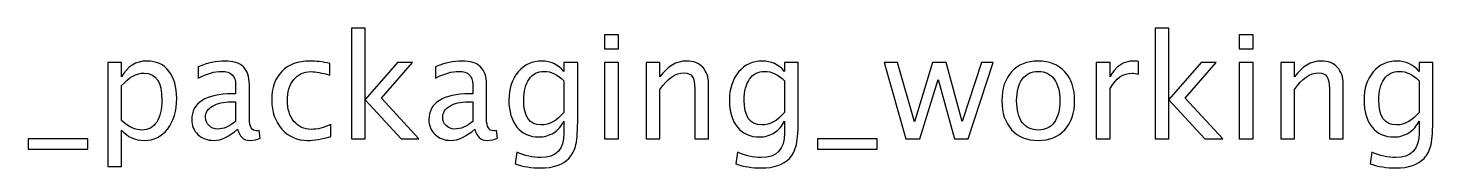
# Model space of a CAD drawing. Header units: centimetres. Extents: x -57 to 41, y -60 to 58.
# Drawn here: x -8.52 to 41.09, y 52.63 to 57.59 of the extents above; entities that cross this region are included whole.
import ezdxf

# ---------------------------------------------------------------- set-up
doc = ezdxf.new("R2010")
doc.units = ezdxf.units.CM
doc.header["$MEASUREMENT"] = 0
doc.layers.add('Layer 1', color=7, linetype='Continuous')

msp = doc.modelspace()

# ---------------------------------------------------------------- linework, layer by layer
at = {"layer": 'Layer 1'}
for points, knots in [([(2.89834, 53.67044), (2.89834, 53.67044), (2.89834, 57.58712), (2.89834, 57.58712), (2.89834, 57.58712), (2.89834, 57.58712), (3.38602, 57.58712), (3.38602, 57.58712), (3.38602, 57.58712), (3.38602, 57.58712), (3.38602, 55.05643), (3.38602, 55.05643), (3.38602, 55.05643), (3.38602, 55.05643), (4.52902, 56.36284), (4.52902, 56.36284), (4.52902, 56.36284), (4.52902, 56.36284), (5.05565, 56.36284), (5.05565, 56.36284), (5.05565, 56.36284), (5.05565, 56.36284), (3.96345, 55.10639), (3.96345, 55.10639), (3.96345, 55.10639), (3.96345, 55.10639), (5.28425, 53.67044), (5.28425, 53.67044), (5.28425, 53.67044), (5.28425, 53.67044), (4.65602, 53.67044), (4.65602, 53.67044), (4.65602, 53.67044), (4.65602, 53.67044), (3.38602, 55.05135), (3.38602, 55.05135), (3.38602, 55.05135), (3.38602, 55.05135), (3.38602, 53.67044), (3.38602, 53.67044), (3.38602, 53.67044), (3.38602, 53.67044), (2.89834, 53.67044), (2.89834, 53.67044)], [0, 0, 0, 0, 0.08333333, 0.08333333, 0.08333333, 0.08333333, 0.16666667, 0.16666667, 0.16666667, 0.16666667, 0.25, 0.25, 0.25, 0.25, 0.33333333, 0.33333333, 0.33333333, 0.33333333, 0.41666667, 0.41666667, 0.41666667, 0.41666667, 0.5, 0.5, 0.5, 0.5, 0.58333333, 0.58333333, 0.58333333, 0.58333333, 0.66666667, 0.66666667, 0.66666667, 0.66666667, 0.75, 0.75, 0.75, 0.75, 0.83333333, 0.83333333, 0.83333333, 0.83333333, 1, 1, 1, 1]), ([(31.282, 53.67044), (31.282, 53.67044), (31.282, 57.58712), (31.282, 57.58712), (31.282, 57.58712), (31.282, 57.58712), (31.76968, 57.58712), (31.76968, 57.58712), (31.76968, 57.58712), (31.76968, 57.58712), (31.76968, 55.05643), (31.76968, 55.05643), (31.76968, 55.05643), (31.76968, 55.05643), (32.91268, 56.36284), (32.91268, 56.36284), (32.91268, 56.36284), (32.91268, 56.36284), (33.43931, 56.36284), (33.43931, 56.36284), (33.43931, 56.36284), (33.43931, 56.36284), (32.34711, 55.10639), (32.34711, 55.10639), (32.34711, 55.10639), (32.34711, 55.10639), (33.66791, 53.67044), (33.66791, 53.67044), (33.66791, 53.67044), (33.66791, 53.67044), (33.03968, 53.67044), (33.03968, 53.67044), (33.03968, 53.67044), (33.03968, 53.67044), (31.76968, 55.05135), (31.76968, 55.05135), (31.76968, 55.05135), (31.76968, 55.05135), (31.76968, 53.67044), (31.76968, 53.67044), (31.76968, 53.67044), (31.76968, 53.67044), (31.282, 53.67044), (31.282, 53.67044)], [0, 0, 0, 0, 0.08333333, 0.08333333, 0.08333333, 0.08333333, 0.16666667, 0.16666667, 0.16666667, 0.16666667, 0.25, 0.25, 0.25, 0.25, 0.33333333, 0.33333333, 0.33333333, 0.33333333, 0.41666667, 0.41666667, 0.41666667, 0.41666667, 0.5, 0.5, 0.5, 0.5, 0.58333333, 0.58333333, 0.58333333, 0.58333333, 0.66666667, 0.66666667, 0.66666667, 0.66666667, 0.75, 0.75, 0.75, 0.75, 0.83333333, 0.83333333, 0.83333333, 0.83333333, 1, 1, 1, 1]), ([(11.83999, 56.8556), (11.83999, 56.8556), (11.83999, 57.34328), (11.83999, 57.34328), (11.83999, 57.34328), (11.83999, 57.34328), (12.32767, 57.34328), (12.32767, 57.34328), (12.32767, 57.34328), (12.32767, 57.34328), (12.32767, 56.8556), (12.32767, 56.8556), (12.32767, 56.8556), (12.32767, 56.8556), (11.83999, 56.8556), (11.83999, 56.8556)], [0, 0, 0, 0, 0.2, 0.2, 0.2, 0.2, 0.4, 0.4, 0.4, 0.4, 0.6, 0.6, 0.6, 0.6, 1, 1, 1, 1]), ([(34.25126, 56.8556), (34.25126, 56.8556), (34.25126, 57.34328), (34.25126, 57.34328), (34.25126, 57.34328), (34.25126, 57.34328), (34.73894, 57.34328), (34.73894, 57.34328), (34.73894, 57.34328), (34.73894, 57.34328), (34.73894, 56.8556), (34.73894, 56.8556), (34.73894, 56.8556), (34.73894, 56.8556), (34.25126, 56.8556), (34.25126, 56.8556)], [0, 0, 0, 0, 0.2, 0.2, 0.2, 0.2, 0.4, 0.4, 0.4, 0.4, 0.6, 0.6, 0.6, 0.6, 1, 1, 1, 1]), ([(-5.70549, 52.69), (-5.70549, 52.69), (-5.70549, 56.36284), (-5.70549, 56.36284), (-5.70549, 56.36284), (-5.70549, 56.36284), (-5.21781, 56.36284), (-5.21781, 56.36284), (-5.21781, 56.36284), (-5.21781, 56.36284), (-5.21781, 55.85399), (-5.21781, 55.85399), (-5.21781, 55.85399), (-5.018, 56.23076), (-4.71743, 56.41872), (-4.31696, 56.41872), (-4.31696, 56.41872), (-3.99268, 56.41872), (-3.73784, 56.30103), (-3.55157, 56.06481), (-3.55157, 56.06481), (-3.3653, 55.82859), (-3.27217, 55.50601), (-3.27217, 55.09707), (-3.27217, 55.09707), (-3.27217, 54.65173), (-3.378, 54.29189), (-3.58882, 54.01927), (-3.58882, 54.01927), (-3.79964, 53.74579), (-4.07735, 53.60948), (-4.4211, 53.60948), (-4.4211, 53.60948), (-4.74029, 53.60948), (-5.00614, 53.7314), (-5.21781, 53.97609), (-5.21781, 53.97609), (-5.21781, 53.97609), (-5.21781, 52.69), (-5.21781, 52.69), (-5.21781, 52.69), (-5.21781, 52.69), (-5.70549, 52.69), (-5.70549, 52.69)], [0, 0, 0, 0, 0.08333333, 0.08333333, 0.08333333, 0.08333333, 0.16666667, 0.16666667, 0.16666667, 0.16666667, 0.25, 0.25, 0.25, 0.25, 0.33333333, 0.33333333, 0.33333333, 0.33333333, 0.41666667, 0.41666667, 0.41666667, 0.41666667, 0.5, 0.5, 0.5, 0.5, 0.58333333, 0.58333333, 0.58333333, 0.58333333, 0.66666667, 0.66666667, 0.66666667, 0.66666667, 0.75, 0.75, 0.75, 0.75, 0.83333333, 0.83333333, 0.83333333, 0.83333333, 1, 1, 1, 1]), ([(-1.12079, 54.01334), (-1.41374, 53.7441), (-1.69568, 53.60948), (-1.96661, 53.60948), (-1.96661, 53.60948), (-2.18929, 53.60948), (-2.37471, 53.67891), (-2.52118, 53.81861), (-2.52118, 53.81861), (-2.6685, 53.95831), (-2.74216, 54.13441), (-2.74216, 54.34693), (-2.74216, 54.34693), (-2.74216, 54.64072), (-2.61855, 54.86678), (-2.37132, 55.02426), (-2.37132, 55.02426), (-2.12409, 55.18174), (-1.76934, 55.26048), (-1.30706, 55.26048), (-1.30706, 55.26048), (-1.30706, 55.26048), (-1.19276, 55.26048), (-1.19276, 55.26048), (-1.19276, 55.26048), (-1.19276, 55.26048), (-1.19276, 55.58475), (-1.19276, 55.58475), (-1.19276, 55.58475), (-1.19276, 55.89717), (-1.35532, 56.05296), (-1.68129, 56.05296), (-1.68129, 56.05296), (-1.93359, 56.05296), (-2.20961, 55.97337), (-2.50848, 55.8142), (-2.50848, 55.8142), (-2.50848, 55.8142), (-2.50848, 56.21552), (-2.50848, 56.21552), (-2.50848, 56.21552), (-2.17997, 56.35099), (-1.87009, 56.41872), (-1.57969, 56.41872), (-1.57969, 56.41872), (-1.28081, 56.41872), (-1.05983, 56.35099), (-0.91844, 56.21467), (-0.91844, 56.21467), (-0.7762, 56.07836), (-0.70508, 55.86839), (-0.70508, 55.58475), (-0.70508, 55.58475), (-0.70508, 55.58475), (-0.70508, 54.36809), (-0.70508, 54.36809), (-0.70508, 54.36809), (-0.70508, 54.08954), (-0.61957, 53.94984), (-0.44769, 53.94984), (-0.44769, 53.94984), (-0.42653, 53.94984), (-0.3952, 53.95323), (-0.35371, 53.96), (-0.35371, 53.96), (-0.35371, 53.96), (-0.319, 53.68907), (-0.319, 53.68907), (-0.319, 53.68907), (-0.42991, 53.63573), (-0.55183, 53.60948), (-0.68561, 53.60948), (-0.68561, 53.60948), (-0.91336, 53.60948), (-1.05814, 53.7441), (-1.12079, 54.01334)], [0, 0, 0, 0, 0.05, 0.05, 0.05, 0.05, 0.1, 0.1, 0.1, 0.1, 0.15, 0.15, 0.15, 0.15, 0.2, 0.2, 0.2, 0.2, 0.25, 0.25, 0.25, 0.25, 0.3, 0.3, 0.3, 0.3, 0.35, 0.35, 0.35, 0.35, 0.4, 0.4, 0.4, 0.4, 0.45, 0.45, 0.45, 0.45, 0.5, 0.5, 0.5, 0.5, 0.55, 0.55, 0.55, 0.55, 0.6, 0.6, 0.6, 0.6, 0.65, 0.65, 0.65, 0.65, 0.7, 0.7, 0.7, 0.7, 0.75, 0.75, 0.75, 0.75, 0.8, 0.8, 0.8, 0.8, 0.85, 0.85, 0.85, 0.85, 0.9, 0.9, 0.9, 0.9, 1, 1, 1, 1]), ([(2.16597, 53.75172), (1.85016, 53.65689), (1.57754, 53.60948), (1.34809, 53.60948), (1.34809, 53.60948), (0.98402, 53.60948), (0.68261, 53.7441), (0.443, 54.01249), (0.443, 54.01249), (0.2034, 54.28173), (0.08317, 54.62125), (0.08317, 55.03019), (0.08317, 55.03019), (0.08317, 55.46707), (0.2017, 55.80827), (0.43877, 56.05211), (0.43877, 56.05211), (0.67584, 56.2968), (1.00688, 56.41872), (1.43191, 56.41872), (1.43191, 56.41872), (1.64104, 56.41872), (1.87641, 56.38993), (2.13549, 56.33236), (2.13549, 56.33236), (2.13549, 56.33236), (2.13549, 55.92088), (2.13549, 55.92088), (2.13549, 55.92088), (1.86032, 56.00216), (1.63596, 56.0428), (1.46324, 56.0428), (1.46324, 56.0428), (1.21262, 56.0428), (1.01196, 55.94882), (0.8621, 55.76171), (0.8621, 55.76171), (0.71224, 55.57459), (0.63689, 55.32483), (0.63689, 55.01325), (0.63689, 55.01325), (0.63689, 54.71099), (0.71478, 54.46715), (0.86972, 54.28004), (0.86972, 54.28004), (1.02466, 54.09377), (1.22702, 54.00064), (1.47848, 54.00064), (1.47848, 54.00064), (1.70115, 54.00064), (1.92975, 54.05821), (2.16597, 54.17336), (2.16597, 54.17336), (2.16597, 54.17336), (2.16597, 53.75172), (2.16597, 53.75172)], [0, 0, 0, 0, 0.06666667, 0.06666667, 0.06666667, 0.06666667, 0.13333333, 0.13333333, 0.13333333, 0.13333333, 0.2, 0.2, 0.2, 0.2, 0.26666667, 0.26666667, 0.26666667, 0.26666667, 0.33333333, 0.33333333, 0.33333333, 0.33333333, 0.4, 0.4, 0.4, 0.4, 0.46666667, 0.46666667, 0.46666667, 0.46666667, 0.53333333, 0.53333333, 0.53333333, 0.53333333, 0.6, 0.6, 0.6, 0.6, 0.66666667, 0.66666667, 0.66666667, 0.66666667, 0.73333333, 0.73333333, 0.73333333, 0.73333333, 0.8, 0.8, 0.8, 0.8, 0.86666667, 0.86666667, 0.86666667, 0.86666667, 1, 1, 1, 1]), ([(7.25529, 54.01334), (6.96234, 53.7441), (6.6804, 53.60948), (6.40947, 53.60948), (6.40947, 53.60948), (6.18679, 53.60948), (6.00137, 53.67891), (5.8549, 53.81861), (5.8549, 53.81861), (5.70758, 53.95831), (5.63392, 54.13441), (5.63392, 54.34693), (5.63392, 54.34693), (5.63392, 54.64072), (5.75753, 54.86678), (6.00476, 55.02426), (6.00476, 55.02426), (6.25199, 55.18174), (6.60674, 55.26048), (7.06902, 55.26048), (7.06902, 55.26048), (7.06902, 55.26048), (7.18332, 55.26048), (7.18332, 55.26048), (7.18332, 55.26048), (7.18332, 55.26048), (7.18332, 55.58475), (7.18332, 55.58475), (7.18332, 55.58475), (7.18332, 55.89717), (7.02076, 56.05296), (6.69479, 56.05296), (6.69479, 56.05296), (6.44249, 56.05296), (6.16647, 55.97337), (5.8676, 55.8142), (5.8676, 55.8142), (5.8676, 55.8142), (5.8676, 56.21552), (5.8676, 56.21552), (5.8676, 56.21552), (6.19611, 56.35099), (6.50599, 56.41872), (6.79639, 56.41872), (6.79639, 56.41872), (7.09527, 56.41872), (7.31625, 56.35099), (7.45764, 56.21467), (7.45764, 56.21467), (7.59988, 56.07836), (7.671, 55.86839), (7.671, 55.58475), (7.671, 55.58475), (7.671, 55.58475), (7.671, 54.36809), (7.671, 54.36809), (7.671, 54.36809), (7.671, 54.08954), (7.75651, 53.94984), (7.92839, 53.94984), (7.92839, 53.94984), (7.94955, 53.94984), (7.98088, 53.95323), (8.02237, 53.96), (8.02237, 53.96), (8.02237, 53.96), (8.05708, 53.68907), (8.05708, 53.68907), (8.05708, 53.68907), (7.94617, 53.63573), (7.82425, 53.60948), (7.69047, 53.60948), (7.69047, 53.60948), (7.46272, 53.60948), (7.31794, 53.7441), (7.25529, 54.01334)], [0, 0, 0, 0, 0.05, 0.05, 0.05, 0.05, 0.1, 0.1, 0.1, 0.1, 0.15, 0.15, 0.15, 0.15, 0.2, 0.2, 0.2, 0.2, 0.25, 0.25, 0.25, 0.25, 0.3, 0.3, 0.3, 0.3, 0.35, 0.35, 0.35, 0.35, 0.4, 0.4, 0.4, 0.4, 0.45, 0.45, 0.45, 0.45, 0.5, 0.5, 0.5, 0.5, 0.55, 0.55, 0.55, 0.55, 0.6, 0.6, 0.6, 0.6, 0.65, 0.65, 0.65, 0.65, 0.7, 0.7, 0.7, 0.7, 0.75, 0.75, 0.75, 0.75, 0.8, 0.8, 0.8, 0.8, 0.85, 0.85, 0.85, 0.85, 0.9, 0.9, 0.9, 0.9, 1, 1, 1, 1]), ([(8.68277, 52.77636), (8.68277, 52.77636), (8.74034, 53.198), (8.74034, 53.198), (8.74034, 53.198), (9.02313, 53.06592), (9.30338, 52.99988), (9.58024, 52.99988), (9.58024, 52.99988), (10.12972, 52.99988), (10.40489, 53.29113), (10.40489, 53.87279), (10.40489, 53.87279), (10.40489, 53.87279), (10.40489, 54.29613), (10.40489, 54.29613), (10.40489, 54.29613), (10.32022, 54.11748), (10.2, 53.97947), (10.04336, 53.88041), (10.04336, 53.88041), (9.88673, 53.78135), (9.71232, 53.7314), (9.52012, 53.7314), (9.52012, 53.7314), (9.19416, 53.7314), (8.93592, 53.84824), (8.74542, 54.08192), (8.74542, 54.08192), (8.55492, 54.3156), (8.45925, 54.63225), (8.45925, 55.03188), (8.45925, 55.03188), (8.45925, 55.44082), (8.56762, 55.77441), (8.78437, 56.03264), (8.78437, 56.03264), (9.00196, 56.29003), (9.28221, 56.41872), (9.6268, 56.41872), (9.6268, 56.41872), (9.92822, 56.41872), (10.18814, 56.2968), (10.40489, 56.05211), (10.40489, 56.05211), (10.40489, 56.05211), (10.40489, 56.36284), (10.40489, 56.36284), (10.40489, 56.36284), (10.40489, 56.36284), (10.89257, 56.36284), (10.89257, 56.36284), (10.89257, 56.36284), (10.89257, 56.36284), (10.89257, 54.40535), (10.89257, 54.40535), (10.89257, 54.40535), (10.89257, 53.98455), (10.87056, 53.67298), (10.82653, 53.47063), (10.82653, 53.47063), (10.78335, 53.26827), (10.70038, 53.10233), (10.58015, 52.97363), (10.58015, 52.97363), (10.36679, 52.74757), (10.0332, 52.63412), (9.58024, 52.63412), (9.58024, 52.63412), (9.26951, 52.63412), (8.97064, 52.68153), (8.68277, 52.77636)], [0, 0, 0, 0, 0.05263158, 0.05263158, 0.05263158, 0.05263158, 0.10526316, 0.10526316, 0.10526316, 0.10526316, 0.15789474, 0.15789474, 0.15789474, 0.15789474, 0.21052632, 0.21052632, 0.21052632, 0.21052632, 0.26315789, 0.26315789, 0.26315789, 0.26315789, 0.31578947, 0.31578947, 0.31578947, 0.31578947, 0.36842105, 0.36842105, 0.36842105, 0.36842105, 0.42105263, 0.42105263, 0.42105263, 0.42105263, 0.47368421, 0.47368421, 0.47368421, 0.47368421, 0.52631579, 0.52631579, 0.52631579, 0.52631579, 0.57894737, 0.57894737, 0.57894737, 0.57894737, 0.63157895, 0.63157895, 0.63157895, 0.63157895, 0.68421053, 0.68421053, 0.68421053, 0.68421053, 0.73684211, 0.73684211, 0.73684211, 0.73684211, 0.78947368, 0.78947368, 0.78947368, 0.78947368, 0.84210526, 0.84210526, 0.84210526, 0.84210526, 0.89473684, 0.89473684, 0.89473684, 0.89473684, 1, 1, 1, 1]), ([(11.83999, 53.67044), (11.83999, 53.67044), (11.83999, 56.36284), (11.83999, 56.36284), (11.83999, 56.36284), (11.83999, 56.36284), (12.32767, 56.36284), (12.32767, 56.36284), (12.32767, 56.36284), (12.32767, 56.36284), (12.32767, 53.67044), (12.32767, 53.67044), (12.32767, 53.67044), (12.32767, 53.67044), (11.83999, 53.67044), (11.83999, 53.67044)], [0, 0, 0, 0, 0.2, 0.2, 0.2, 0.2, 0.4, 0.4, 0.4, 0.4, 0.6, 0.6, 0.6, 0.6, 1, 1, 1, 1]), ([(13.30811, 53.67044), (13.30811, 53.67044), (13.30811, 56.36284), (13.30811, 56.36284), (13.30811, 56.36284), (13.30811, 56.36284), (13.79579, 56.36284), (13.79579, 56.36284), (13.79579, 56.36284), (13.79579, 56.36284), (13.79579, 55.85399), (13.79579, 55.85399), (13.79579, 55.85399), (14.05402, 56.23076), (14.37068, 56.41872), (14.7449, 56.41872), (14.7449, 56.41872), (14.98028, 56.41872), (15.16739, 56.34506), (15.3054, 56.19689), (15.3054, 56.19689), (15.4434, 56.04957), (15.51283, 55.85061), (15.51283, 55.60169), (15.51283, 55.60169), (15.51283, 55.60169), (15.51283, 53.67044), (15.51283, 53.67044), (15.51283, 53.67044), (15.51283, 53.67044), (15.02515, 53.67044), (15.02515, 53.67044), (15.02515, 53.67044), (15.02515, 53.67044), (15.02515, 55.44251), (15.02515, 55.44251), (15.02515, 55.44251), (15.02515, 55.64233), (14.99552, 55.78457), (14.9371, 55.86923), (14.9371, 55.86923), (14.87783, 55.95475), (14.78046, 55.99708), (14.64415, 55.99708), (14.64415, 55.99708), (14.34443, 55.99708), (14.06164, 55.8015), (13.79579, 55.41034), (13.79579, 55.41034), (13.79579, 55.41034), (13.79579, 53.67044), (13.79579, 53.67044), (13.79579, 53.67044), (13.79579, 53.67044), (13.30811, 53.67044), (13.30811, 53.67044)], [0, 0, 0, 0, 0.06666667, 0.06666667, 0.06666667, 0.06666667, 0.13333333, 0.13333333, 0.13333333, 0.13333333, 0.2, 0.2, 0.2, 0.2, 0.26666667, 0.26666667, 0.26666667, 0.26666667, 0.33333333, 0.33333333, 0.33333333, 0.33333333, 0.4, 0.4, 0.4, 0.4, 0.46666667, 0.46666667, 0.46666667, 0.46666667, 0.53333333, 0.53333333, 0.53333333, 0.53333333, 0.6, 0.6, 0.6, 0.6, 0.66666667, 0.66666667, 0.66666667, 0.66666667, 0.73333333, 0.73333333, 0.73333333, 0.73333333, 0.8, 0.8, 0.8, 0.8, 0.86666667, 0.86666667, 0.86666667, 0.86666667, 1, 1, 1, 1]), ([(16.47126, 52.77636), (16.47126, 52.77636), (16.52883, 53.198), (16.52883, 53.198), (16.52883, 53.198), (16.81162, 53.06592), (17.09187, 52.99988), (17.36873, 52.99988), (17.36873, 52.99988), (17.91821, 52.99988), (18.19338, 53.29113), (18.19338, 53.87279), (18.19338, 53.87279), (18.19338, 53.87279), (18.19338, 54.29613), (18.19338, 54.29613), (18.19338, 54.29613), (18.10871, 54.11748), (17.98849, 53.97947), (17.83185, 53.88041), (17.83185, 53.88041), (17.67522, 53.78135), (17.50081, 53.7314), (17.30861, 53.7314), (17.30861, 53.7314), (16.98265, 53.7314), (16.72441, 53.84824), (16.53391, 54.08192), (16.53391, 54.08192), (16.34341, 54.3156), (16.24774, 54.63225), (16.24774, 55.03188), (16.24774, 55.03188), (16.24774, 55.44082), (16.35611, 55.77441), (16.57286, 56.03264), (16.57286, 56.03264), (16.79045, 56.29003), (17.0707, 56.41872), (17.41529, 56.41872), (17.41529, 56.41872), (17.71671, 56.41872), (17.97663, 56.2968), (18.19338, 56.05211), (18.19338, 56.05211), (18.19338, 56.05211), (18.19338, 56.36284), (18.19338, 56.36284), (18.19338, 56.36284), (18.19338, 56.36284), (18.68106, 56.36284), (18.68106, 56.36284), (18.68106, 56.36284), (18.68106, 56.36284), (18.68106, 54.40535), (18.68106, 54.40535), (18.68106, 54.40535), (18.68106, 53.98455), (18.65905, 53.67298), (18.61502, 53.47063), (18.61502, 53.47063), (18.57184, 53.26827), (18.48887, 53.10233), (18.36864, 52.97363), (18.36864, 52.97363), (18.15528, 52.74757), (17.82169, 52.63412), (17.36873, 52.63412), (17.36873, 52.63412), (17.058, 52.63412), (16.75913, 52.68153), (16.47126, 52.77636)], [0, 0, 0, 0, 0.05263158, 0.05263158, 0.05263158, 0.05263158, 0.10526316, 0.10526316, 0.10526316, 0.10526316, 0.15789474, 0.15789474, 0.15789474, 0.15789474, 0.21052632, 0.21052632, 0.21052632, 0.21052632, 0.26315789, 0.26315789, 0.26315789, 0.26315789, 0.31578947, 0.31578947, 0.31578947, 0.31578947, 0.36842105, 0.36842105, 0.36842105, 0.36842105, 0.42105263, 0.42105263, 0.42105263, 0.42105263, 0.47368421, 0.47368421, 0.47368421, 0.47368421, 0.52631579, 0.52631579, 0.52631579, 0.52631579, 0.57894737, 0.57894737, 0.57894737, 0.57894737, 0.63157895, 0.63157895, 0.63157895, 0.63157895, 0.68421053, 0.68421053, 0.68421053, 0.68421053, 0.73684211, 0.73684211, 0.73684211, 0.73684211, 0.78947368, 0.78947368, 0.78947368, 0.78947368, 0.84210526, 0.84210526, 0.84210526, 0.84210526, 0.89473684, 0.89473684, 0.89473684, 0.89473684, 1, 1, 1, 1]), ([(22.48344, 53.67044), (22.48344, 53.67044), (21.71128, 56.36284), (21.71128, 56.36284), (21.71128, 56.36284), (21.71128, 56.36284), (22.18711, 56.36284), (22.18711, 56.36284), (22.18711, 56.36284), (22.18711, 56.36284), (22.77893, 54.27242), (22.77893, 54.27242), (22.77893, 54.27242), (22.77893, 54.27242), (23.41731, 56.36284), (23.41731, 56.36284), (23.41731, 56.36284), (23.41731, 56.36284), (23.90499, 56.36284), (23.90499, 56.36284), (23.90499, 56.36284), (23.90499, 56.36284), (24.46633, 54.27581), (24.46633, 54.27581), (24.46633, 54.27581), (24.46633, 54.27581), (25.14536, 56.36284), (25.14536, 56.36284), (25.14536, 56.36284), (25.14536, 56.36284), (25.56192, 56.36284), (25.56192, 56.36284), (25.56192, 56.36284), (25.56192, 56.36284), (24.68308, 53.67044), (24.68308, 53.67044), (24.68308, 53.67044), (24.68308, 53.67044), (24.1954, 53.67044), (24.1954, 53.67044), (24.1954, 53.67044), (24.1954, 53.67044), (23.61797, 55.77017), (23.61797, 55.77017), (23.61797, 55.77017), (23.61797, 55.77017), (22.97112, 53.67044), (22.97112, 53.67044), (22.97112, 53.67044), (22.97112, 53.67044), (22.48344, 53.67044), (22.48344, 53.67044)], [0, 0, 0, 0, 0.07142857, 0.07142857, 0.07142857, 0.07142857, 0.14285714, 0.14285714, 0.14285714, 0.14285714, 0.21428571, 0.21428571, 0.21428571, 0.21428571, 0.28571429, 0.28571429, 0.28571429, 0.28571429, 0.35714286, 0.35714286, 0.35714286, 0.35714286, 0.42857143, 0.42857143, 0.42857143, 0.42857143, 0.5, 0.5, 0.5, 0.5, 0.57142857, 0.57142857, 0.57142857, 0.57142857, 0.64285714, 0.64285714, 0.64285714, 0.64285714, 0.71428571, 0.71428571, 0.71428571, 0.71428571, 0.78571429, 0.78571429, 0.78571429, 0.78571429, 0.85714286, 0.85714286, 0.85714286, 0.85714286, 1, 1, 1, 1]), ([(27.1545, 53.60948), (26.75911, 53.60948), (26.44584, 53.73563), (26.21555, 53.98794), (26.21555, 53.98794), (25.98441, 54.24025), (25.86926, 54.58315), (25.86926, 55.01579), (25.86926, 55.01579), (25.86926, 55.44759), (25.98441, 55.78965), (26.21555, 56.04111), (26.21555, 56.04111), (26.44584, 56.29257), (26.75911, 56.41872), (27.1545, 56.41872), (27.1545, 56.41872), (27.54989, 56.41872), (27.86316, 56.29257), (28.09345, 56.04111), (28.09345, 56.04111), (28.32459, 55.78965), (28.43974, 55.44759), (28.43974, 55.01579), (28.43974, 55.01579), (28.43974, 54.58315), (28.32459, 54.24025), (28.09345, 53.98794), (28.09345, 53.98794), (27.86316, 53.73563), (27.54989, 53.60948), (27.1545, 53.60948)], [0, 0, 0, 0, 0.11111111, 0.11111111, 0.11111111, 0.11111111, 0.22222222, 0.22222222, 0.22222222, 0.22222222, 0.33333333, 0.33333333, 0.33333333, 0.33333333, 0.44444444, 0.44444444, 0.44444444, 0.44444444, 0.55555556, 0.55555556, 0.55555556, 0.55555556, 0.66666667, 0.66666667, 0.66666667, 0.66666667, 0.77777778, 0.77777778, 0.77777778, 0.77777778, 1, 1, 1, 1]), ([(29.20343, 53.67044), (29.20343, 53.67044), (29.20343, 56.36284), (29.20343, 56.36284), (29.20343, 56.36284), (29.20343, 56.36284), (29.69111, 56.36284), (29.69111, 56.36284), (29.69111, 56.36284), (29.69111, 56.36284), (29.69111, 55.85399), (29.69111, 55.85399), (29.69111, 55.85399), (29.885, 56.23076), (30.16609, 56.41872), (30.53524, 56.41872), (30.53524, 56.41872), (30.58519, 56.41872), (30.63768, 56.41449), (30.69187, 56.40602), (30.69187, 56.40602), (30.69187, 56.40602), (30.69187, 55.94967), (30.69187, 55.94967), (30.69187, 55.94967), (30.6072, 55.97761), (30.5327, 55.992), (30.46835, 55.992), (30.46835, 55.992), (30.15847, 55.992), (29.89939, 55.80912), (29.69111, 55.44251), (29.69111, 55.44251), (29.69111, 55.44251), (29.69111, 53.67044), (29.69111, 53.67044), (29.69111, 53.67044), (29.69111, 53.67044), (29.20343, 53.67044), (29.20343, 53.67044)], [0, 0, 0, 0, 0.09090909, 0.09090909, 0.09090909, 0.09090909, 0.18181818, 0.18181818, 0.18181818, 0.18181818, 0.27272727, 0.27272727, 0.27272727, 0.27272727, 0.36363636, 0.36363636, 0.36363636, 0.36363636, 0.45454545, 0.45454545, 0.45454545, 0.45454545, 0.54545455, 0.54545455, 0.54545455, 0.54545455, 0.63636364, 0.63636364, 0.63636364, 0.63636364, 0.72727273, 0.72727273, 0.72727273, 0.72727273, 0.81818182, 0.81818182, 0.81818182, 0.81818182, 1, 1, 1, 1]), ([(34.25126, 53.67044), (34.25126, 53.67044), (34.25126, 56.36284), (34.25126, 56.36284), (34.25126, 56.36284), (34.25126, 56.36284), (34.73894, 56.36284), (34.73894, 56.36284), (34.73894, 56.36284), (34.73894, 56.36284), (34.73894, 53.67044), (34.73894, 53.67044), (34.73894, 53.67044), (34.73894, 53.67044), (34.25126, 53.67044), (34.25126, 53.67044)], [0, 0, 0, 0, 0.2, 0.2, 0.2, 0.2, 0.4, 0.4, 0.4, 0.4, 0.6, 0.6, 0.6, 0.6, 1, 1, 1, 1]), ([(35.71938, 53.67044), (35.71938, 53.67044), (35.71938, 56.36284), (35.71938, 56.36284), (35.71938, 56.36284), (35.71938, 56.36284), (36.20706, 56.36284), (36.20706, 56.36284), (36.20706, 56.36284), (36.20706, 56.36284), (36.20706, 55.85399), (36.20706, 55.85399), (36.20706, 55.85399), (36.46529, 56.23076), (36.78195, 56.41872), (37.15617, 56.41872), (37.15617, 56.41872), (37.39155, 56.41872), (37.57866, 56.34506), (37.71667, 56.19689), (37.71667, 56.19689), (37.85467, 56.04957), (37.9241, 55.85061), (37.9241, 55.60169), (37.9241, 55.60169), (37.9241, 55.60169), (37.9241, 53.67044), (37.9241, 53.67044), (37.9241, 53.67044), (37.9241, 53.67044), (37.43642, 53.67044), (37.43642, 53.67044), (37.43642, 53.67044), (37.43642, 53.67044), (37.43642, 55.44251), (37.43642, 55.44251), (37.43642, 55.44251), (37.43642, 55.64233), (37.40679, 55.78457), (37.34837, 55.86923), (37.34837, 55.86923), (37.2891, 55.95475), (37.19173, 55.99708), (37.05542, 55.99708), (37.05542, 55.99708), (36.7557, 55.99708), (36.47291, 55.8015), (36.20706, 55.41034), (36.20706, 55.41034), (36.20706, 55.41034), (36.20706, 53.67044), (36.20706, 53.67044), (36.20706, 53.67044), (36.20706, 53.67044), (35.71938, 53.67044), (35.71938, 53.67044)], [0, 0, 0, 0, 0.06666667, 0.06666667, 0.06666667, 0.06666667, 0.13333333, 0.13333333, 0.13333333, 0.13333333, 0.2, 0.2, 0.2, 0.2, 0.26666667, 0.26666667, 0.26666667, 0.26666667, 0.33333333, 0.33333333, 0.33333333, 0.33333333, 0.4, 0.4, 0.4, 0.4, 0.46666667, 0.46666667, 0.46666667, 0.46666667, 0.53333333, 0.53333333, 0.53333333, 0.53333333, 0.6, 0.6, 0.6, 0.6, 0.66666667, 0.66666667, 0.66666667, 0.66666667, 0.73333333, 0.73333333, 0.73333333, 0.73333333, 0.8, 0.8, 0.8, 0.8, 0.86666667, 0.86666667, 0.86666667, 0.86666667, 1, 1, 1, 1]), ([(38.88253, 52.77636), (38.88253, 52.77636), (38.9401, 53.198), (38.9401, 53.198), (38.9401, 53.198), (39.22289, 53.06592), (39.50314, 52.99988), (39.78, 52.99988), (39.78, 52.99988), (40.32948, 52.99988), (40.60465, 53.29113), (40.60465, 53.87279), (40.60465, 53.87279), (40.60465, 53.87279), (40.60465, 54.29613), (40.60465, 54.29613), (40.60465, 54.29613), (40.51998, 54.11748), (40.39976, 53.97947), (40.24312, 53.88041), (40.24312, 53.88041), (40.08649, 53.78135), (39.91208, 53.7314), (39.71988, 53.7314), (39.71988, 53.7314), (39.39392, 53.7314), (39.13568, 53.84824), (38.94518, 54.08192), (38.94518, 54.08192), (38.75468, 54.3156), (38.65901, 54.63225), (38.65901, 55.03188), (38.65901, 55.03188), (38.65901, 55.44082), (38.76738, 55.77441), (38.98413, 56.03264), (38.98413, 56.03264), (39.20172, 56.29003), (39.48197, 56.41872), (39.82656, 56.41872), (39.82656, 56.41872), (40.12798, 56.41872), (40.3879, 56.2968), (40.60465, 56.05211), (40.60465, 56.05211), (40.60465, 56.05211), (40.60465, 56.36284), (40.60465, 56.36284), (40.60465, 56.36284), (40.60465, 56.36284), (41.09233, 56.36284), (41.09233, 56.36284), (41.09233, 56.36284), (41.09233, 56.36284), (41.09233, 54.40535), (41.09233, 54.40535), (41.09233, 54.40535), (41.09233, 53.98455), (41.07032, 53.67298), (41.02629, 53.47063), (41.02629, 53.47063), (40.98311, 53.26827), (40.90014, 53.10233), (40.77991, 52.97363), (40.77991, 52.97363), (40.56655, 52.74757), (40.23296, 52.63412), (39.78, 52.63412), (39.78, 52.63412), (39.46927, 52.63412), (39.1704, 52.68153), (38.88253, 52.77636)], [0, 0, 0, 0, 0.05263158, 0.05263158, 0.05263158, 0.05263158, 0.10526316, 0.10526316, 0.10526316, 0.10526316, 0.15789474, 0.15789474, 0.15789474, 0.15789474, 0.21052632, 0.21052632, 0.21052632, 0.21052632, 0.26315789, 0.26315789, 0.26315789, 0.26315789, 0.31578947, 0.31578947, 0.31578947, 0.31578947, 0.36842105, 0.36842105, 0.36842105, 0.36842105, 0.42105263, 0.42105263, 0.42105263, 0.42105263, 0.47368421, 0.47368421, 0.47368421, 0.47368421, 0.52631579, 0.52631579, 0.52631579, 0.52631579, 0.57894737, 0.57894737, 0.57894737, 0.57894737, 0.63157895, 0.63157895, 0.63157895, 0.63157895, 0.68421053, 0.68421053, 0.68421053, 0.68421053, 0.73684211, 0.73684211, 0.73684211, 0.73684211, 0.78947368, 0.78947368, 0.78947368, 0.78947368, 0.84210526, 0.84210526, 0.84210526, 0.84210526, 0.89473684, 0.89473684, 0.89473684, 0.89473684, 1, 1, 1, 1]), ([(-5.21781, 54.31221), (-4.96635, 54.08785), (-4.72674, 53.97524), (-4.49899, 53.97524), (-4.49899, 53.97524), (-4.27462, 53.97524), (-4.10106, 54.06922), (-3.97914, 54.25633), (-3.97914, 54.25633), (-3.85637, 54.44345), (-3.79541, 54.70676), (-3.79541, 55.04712), (-3.79541, 55.04712), (-3.79541, 55.67704), (-4.00369, 55.992), (-4.42025, 55.992), (-4.42025, 55.992), (-4.69288, 55.992), (-4.95873, 55.84468), (-5.21781, 55.54919), (-5.21781, 55.54919), (-5.21781, 55.54919), (-5.21781, 54.31221), (-5.21781, 54.31221)], [0, 0, 0, 0, 0.14285714, 0.14285714, 0.14285714, 0.14285714, 0.28571429, 0.28571429, 0.28571429, 0.28571429, 0.42857143, 0.42857143, 0.42857143, 0.42857143, 0.57142857, 0.57142857, 0.57142857, 0.57142857, 0.71428571, 0.71428571, 0.71428571, 0.71428571, 1, 1, 1, 1]), ([(10.40489, 54.60177), (10.40489, 54.60177), (10.40489, 55.71853), (10.40489, 55.71853), (10.40489, 55.71853), (10.18984, 55.9412), (9.95531, 56.05296), (9.70216, 56.05296), (9.70216, 56.05296), (9.47694, 56.05296), (9.30084, 55.96321), (9.17384, 55.78287), (9.17384, 55.78287), (9.04599, 55.60338), (8.98249, 55.35361), (8.98249, 55.03527), (8.98249, 55.03527), (8.98249, 54.45022), (9.18992, 54.15812), (9.60564, 54.15812), (9.60564, 54.15812), (9.88842, 54.15812), (10.15512, 54.30629), (10.40489, 54.60177)], [0, 0, 0, 0, 0.14285714, 0.14285714, 0.14285714, 0.14285714, 0.28571429, 0.28571429, 0.28571429, 0.28571429, 0.42857143, 0.42857143, 0.42857143, 0.42857143, 0.57142857, 0.57142857, 0.57142857, 0.57142857, 0.71428571, 0.71428571, 0.71428571, 0.71428571, 1, 1, 1, 1]), ([(18.19338, 54.60177), (18.19338, 54.60177), (18.19338, 55.71853), (18.19338, 55.71853), (18.19338, 55.71853), (17.97833, 55.9412), (17.7438, 56.05296), (17.49065, 56.05296), (17.49065, 56.05296), (17.26543, 56.05296), (17.08933, 55.96321), (16.96233, 55.78287), (16.96233, 55.78287), (16.83448, 55.60338), (16.77098, 55.35361), (16.77098, 55.03527), (16.77098, 55.03527), (16.77098, 54.45022), (16.97841, 54.15812), (17.39413, 54.15812), (17.39413, 54.15812), (17.67691, 54.15812), (17.94361, 54.30629), (18.19338, 54.60177)], [0, 0, 0, 0, 0.14285714, 0.14285714, 0.14285714, 0.14285714, 0.28571429, 0.28571429, 0.28571429, 0.28571429, 0.42857143, 0.42857143, 0.42857143, 0.42857143, 0.57142857, 0.57142857, 0.57142857, 0.57142857, 0.71428571, 0.71428571, 0.71428571, 0.71428571, 1, 1, 1, 1]), ([(27.15365, 53.97524), (27.39495, 53.97524), (27.58291, 54.06583), (27.71669, 54.24787), (27.71669, 54.24787), (27.84961, 54.42905), (27.9165, 54.68559), (27.9165, 55.01579), (27.9165, 55.01579), (27.9165, 55.34515), (27.84961, 55.60084), (27.71669, 55.78203), (27.71669, 55.78203), (27.58291, 55.96237), (27.39495, 56.05296), (27.15365, 56.05296), (27.15365, 56.05296), (26.91151, 56.05296), (26.72355, 55.96237), (26.59147, 55.78203), (26.59147, 55.78203), (26.45854, 55.60084), (26.3925, 55.34515), (26.3925, 55.01579), (26.3925, 55.01579), (26.3925, 54.68559), (26.45854, 54.42905), (26.59147, 54.24787), (26.59147, 54.24787), (26.72355, 54.06583), (26.91151, 53.97524), (27.15365, 53.97524)], [0, 0, 0, 0, 0.11111111, 0.11111111, 0.11111111, 0.11111111, 0.22222222, 0.22222222, 0.22222222, 0.22222222, 0.33333333, 0.33333333, 0.33333333, 0.33333333, 0.44444444, 0.44444444, 0.44444444, 0.44444444, 0.55555556, 0.55555556, 0.55555556, 0.55555556, 0.66666667, 0.66666667, 0.66666667, 0.66666667, 0.77777778, 0.77777778, 0.77777778, 0.77777778, 1, 1, 1, 1]), ([(40.60465, 54.60177), (40.60465, 54.60177), (40.60465, 55.71853), (40.60465, 55.71853), (40.60465, 55.71853), (40.3896, 55.9412), (40.15507, 56.05296), (39.90192, 56.05296), (39.90192, 56.05296), (39.6767, 56.05296), (39.5006, 55.96321), (39.3736, 55.78287), (39.3736, 55.78287), (39.24575, 55.60338), (39.18225, 55.35361), (39.18225, 55.03527), (39.18225, 55.03527), (39.18225, 54.45022), (39.38968, 54.15812), (39.8054, 54.15812), (39.8054, 54.15812), (40.08818, 54.15812), (40.35488, 54.30629), (40.60465, 54.60177)], [0, 0, 0, 0, 0.14285714, 0.14285714, 0.14285714, 0.14285714, 0.28571429, 0.28571429, 0.28571429, 0.28571429, 0.42857143, 0.42857143, 0.42857143, 0.42857143, 0.57142857, 0.57142857, 0.57142857, 0.57142857, 0.71428571, 0.71428571, 0.71428571, 0.71428571, 1, 1, 1, 1]), ([(-1.19276, 54.27919), (-1.19276, 54.27919), (-1.19276, 54.97092), (-1.19276, 54.97092), (-1.19276, 54.97092), (-1.19276, 54.97092), (-1.34939, 54.976), (-1.34939, 54.976), (-1.34939, 54.976), (-1.62033, 54.976), (-1.83877, 54.92605), (-2.00556, 54.82614), (-2.00556, 54.82614), (-2.17151, 54.72539), (-2.25448, 54.59246), (-2.25448, 54.42651), (-2.25448, 54.42651), (-2.25448, 54.31052), (-2.21299, 54.21231), (-2.13087, 54.13187), (-2.13087, 54.13187), (-2.04789, 54.05144), (-1.94714, 54.0108), (-1.82776, 54.0108), (-1.82776, 54.0108), (-1.62456, 54.0108), (-1.41289, 54.10055), (-1.19276, 54.27919)], [0, 0, 0, 0, 0.125, 0.125, 0.125, 0.125, 0.25, 0.25, 0.25, 0.25, 0.375, 0.375, 0.375, 0.375, 0.5, 0.5, 0.5, 0.5, 0.625, 0.625, 0.625, 0.625, 0.75, 0.75, 0.75, 0.75, 1, 1, 1, 1]), ([(7.18332, 54.27919), (7.18332, 54.27919), (7.18332, 54.97092), (7.18332, 54.97092), (7.18332, 54.97092), (7.18332, 54.97092), (7.02669, 54.976), (7.02669, 54.976), (7.02669, 54.976), (6.75575, 54.976), (6.53731, 54.92605), (6.37052, 54.82614), (6.37052, 54.82614), (6.20457, 54.72539), (6.1216, 54.59246), (6.1216, 54.42651), (6.1216, 54.42651), (6.1216, 54.31052), (6.16309, 54.21231), (6.24521, 54.13187), (6.24521, 54.13187), (6.32819, 54.05144), (6.42894, 54.0108), (6.54832, 54.0108), (6.54832, 54.0108), (6.75152, 54.0108), (6.96319, 54.10055), (7.18332, 54.27919)], [0, 0, 0, 0, 0.125, 0.125, 0.125, 0.125, 0.25, 0.25, 0.25, 0.25, 0.375, 0.375, 0.375, 0.375, 0.5, 0.5, 0.5, 0.5, 0.625, 0.625, 0.625, 0.625, 0.75, 0.75, 0.75, 0.75, 1, 1, 1, 1]), ([(-8.51981, 53.30468), (-8.51981, 53.30468), (-8.51981, 53.67044), (-8.51981, 53.67044), (-8.51981, 53.67044), (-8.51981, 53.67044), (-6.40653, 53.67044), (-6.40653, 53.67044), (-6.40653, 53.67044), (-6.40653, 53.67044), (-6.40653, 53.30468), (-6.40653, 53.30468), (-6.40653, 53.30468), (-6.40653, 53.30468), (-8.51981, 53.30468), (-8.51981, 53.30468)], [0, 0, 0, 0, 0.2, 0.2, 0.2, 0.2, 0.4, 0.4, 0.4, 0.4, 0.6, 0.6, 0.6, 0.6, 1, 1, 1, 1]), ([(19.35416, 53.30468), (19.35416, 53.30468), (19.35416, 53.67044), (19.35416, 53.67044), (19.35416, 53.67044), (19.35416, 53.67044), (21.46744, 53.67044), (21.46744, 53.67044), (21.46744, 53.67044), (21.46744, 53.67044), (21.46744, 53.30468), (21.46744, 53.30468), (21.46744, 53.30468), (21.46744, 53.30468), (19.35416, 53.30468), (19.35416, 53.30468)], [0, 0, 0, 0, 0.2, 0.2, 0.2, 0.2, 0.4, 0.4, 0.4, 0.4, 0.6, 0.6, 0.6, 0.6, 1, 1, 1, 1])]:
    msp.add_open_spline(points, degree=3, knots=knots, dxfattribs=at)

doc.saveas('drawing.dxf')
